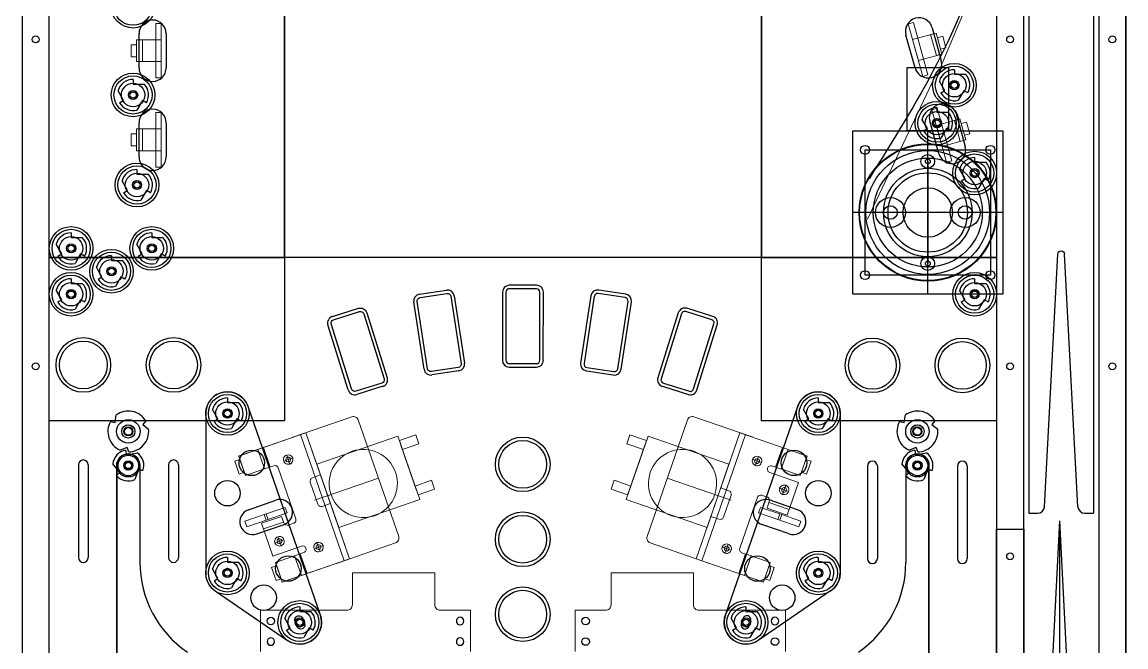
# Model space of a CAD drawing. Extents: x 0 to 20.2, y 0 to 42.
# Drawn here: x 0 to 20.25, y 9.85 to 21.32 of the extents above; entities that cross this region are included whole.
import ezdxf

# ---------------------------------------------------------------- set-up
doc = ezdxf.new("R2010")
doc.units = 0
doc.header["$LTSCALE"] = 5
doc.header["$MEASUREMENT"] = 0
for name, color, linetype in [('Z0_BOTCOMP', 4, 'Continuous'), ('Z0_CUT500', 4, 'Continuous'), ('Z0_LOWERTHIRD', 4, 'Continuous'), ('Z0_RUBBER', 4, 'Continuous'), ('Z0_TOPCOMP', 6, 'Continuous'), ('Z0_WOODOUTLINE', 5, 'Continuous'), ('Z_MODULAR', 5, 'Continuous')]:
    doc.layers.add(name, color=color, linetype=linetype)

msp = doc.modelspace()

# ---------------------------------------------------------------- linework, layer by layer
at = {"layer": 'Z0_BOTCOMP', "color": 4, "linetype": 'Continuous', "lineweight": 25}
for p, q in [((16.235, 19.323), (16.235, 20.483)), ((16.235, 20.483), (16.995, 20.483)), ((16.995, 20.483), (16.995, 19.323)), ((2.036, 20.265), (2.036, 20.18)), ((17.103, 20.444), (17.103, 20.359)), ((17.103, 20.359), (17.306, 20.359)), ((1.863, 19.88), (1.761, 20.056)), ((2.036, 20.18), (2.239, 20.18)), ((16.929, 20.059), (16.828, 20.235)), ((16.856, 20.017), (16.929, 20.059)), ((17.276, 20.059), (17.174, 19.883)), ((17.349, 20.017), (17.276, 20.059)), ((1.789, 19.838), (1.863, 19.88)), ((2.209, 19.88), (2.107, 19.704)), ((2.283, 19.838), (2.209, 19.88)), ((16.784, 19.748), (16.784, 19.663)), ((16.784, 19.663), (16.987, 19.663)), ((16.611, 19.363), (16.509, 19.539)), ((15.24, 19.323), (17.99, 19.323)), ((15.24, 16.323), (15.24, 19.323)), ((16.995, 19.323), (16.235, 19.323)), ((16.537, 19.321), (16.611, 19.363)), ((16.615, 16.323), (16.615, 19.323)), ((16.957, 19.363), (16.855, 19.188)), ((17.031, 19.321), (16.957, 19.363)), ((17.99, 19.323), (17.99, 16.323)), ((15.465, 18.973), (17.765, 18.973)), ((15.465, 16.673), (15.465, 18.973)), ((16.615, 16.673), (16.615, 18.973)), ((17.765, 18.973), (17.765, 16.673)), ((16.615, 18.761), (16.615, 16.886)), ((17.475, 18.832), (17.475, 18.747)), ((17.475, 18.747), (17.678, 18.747)), ((2.108, 18.613), (2.108, 18.528)), ((2.108, 18.528), (2.312, 18.528)), ((16.615, 17.095), (16.615, 18.551)), ((17.302, 18.447), (17.2, 18.623)), ((17.228, 18.405), (17.302, 18.447)), ((17.648, 18.447), (17.547, 18.272)), ((17.722, 18.405), (17.648, 18.447)), ((1.935, 18.228), (1.834, 18.403)), ((1.862, 18.185), (1.935, 18.228)), ((2.282, 18.228), (2.18, 18.052)), ((2.355, 18.185), (2.282, 18.228)), ((17.99, 17.823), (15.24, 17.823)), ((17.765, 17.823), (15.465, 17.823)), ((17.343, 17.823), (15.887, 17.823)), ((17.3, 17.823), (15.93, 17.823)), ((0.9, 17.45), (0.9, 17.365)), ((2.379, 17.45), (2.379, 17.365)), ((0.727, 17.065), (0.625, 17.241)), ((0.9, 17.365), (1.103, 17.365)), ((2.206, 17.065), (2.104, 17.241)), ((2.379, 17.365), (2.582, 17.365)), ((0.653, 17.023), (0.727, 17.065)), ((1.073, 17.065), (0.972, 16.889)), ((1.147, 17.023), (1.073, 17.065)), ((1.64, 17.029), (1.64, 16.944)), ((2.132, 17.023), (2.206, 17.065)), ((2.552, 17.065), (2.451, 16.889)), ((2.626, 17.023), (2.552, 17.065)), ((1.466, 16.644), (1.365, 16.82)), ((1.64, 16.944), (1.843, 16.944)), ((0.9, 16.608), (0.9, 16.523)), ((1.393, 16.602), (1.466, 16.644)), ((1.813, 16.644), (1.711, 16.468)), ((1.886, 16.602), (1.813, 16.644)), ((17.765, 16.673), (15.465, 16.673)), ((17.475, 16.608), (17.475, 16.523)), ((0.9, 16.523), (1.103, 16.523)), ((17.475, 16.523), (17.678, 16.523)), ((0.727, 16.223), (0.625, 16.399)), ((0.653, 16.181), (0.727, 16.223)), ((1.073, 16.223), (0.972, 16.047)), ((1.147, 16.181), (1.073, 16.223)), ((17.99, 16.323), (15.24, 16.323)), ((17.302, 16.223), (17.2, 16.399)), ((17.228, 16.181), (17.302, 16.223)), ((17.648, 16.223), (17.547, 16.047)), ((17.722, 16.181), (17.648, 16.223))]:
    msp.add_line(p, q, dxfattribs=at)
for centre, radius in [((2.036, 19.98), 0.085), ((17.103, 20.159), 0.085), ((17.103, 20.159), 0.059), ((2.036, 19.98), 0.059), ((16.784, 19.463), 0.085), ((16.784, 19.463), 0.059), ((16.615, 17.823), 1.25), ((15.465, 18.973), 0.0825), ((17.765, 18.973), 0.0825), ((16.615, 17.823), 1.135), ((16.615, 18.761), 0.125), ((16.615, 17.823), 1), ((16.615, 17.823), 0.812), ((16.615, 18.761), 0.0445), ((17.475, 18.547), 0.085), ((16.615, 17.823), 0.728), ((17.475, 18.547), 0.059), ((2.108, 18.328), 0.085), ((2.108, 18.328), 0.059), ((16.615, 17.823), 0.453), ((15.93, 17.823), 0.275), ((17.3, 17.823), 0.275), ((15.93, 17.823), 0.125), ((17.3, 17.823), 0.125), ((0.9, 17.165), 0.085), ((0.9, 17.165), 0.059), ((2.379, 17.165), 0.085), ((2.379, 17.165), 0.059), ((16.615, 16.886), 0.125), ((1.64, 16.744), 0.085), ((16.615, 16.886), 0.0445), ((1.64, 16.744), 0.059), ((15.465, 16.673), 0.0825), ((17.765, 16.673), 0.0825), ((0.9, 16.323), 0.085), ((17.475, 16.323), 0.085), ((0.9, 16.323), 0.059), ((17.475, 16.323), 0.059)]:
    msp.add_circle(centre, radius, dxfattribs=at)
for centre, start, end in [((2.036, 19.98), 90, 164.5679), ((17.103, 20.159), 90, 164.5679), ((17.103, 20.159), -30, 44.5679), ((2.036, 19.98), -30, 44.5679), ((17.103, 20.159), -150, -75.4321), ((2.036, 19.98), -150, -75.4321), ((16.784, 19.463), 90, 164.5679), ((16.784, 19.463), -30, 44.5679), ((16.784, 19.463), -150, -75.4321), ((17.475, 18.547), 90, 164.5679), ((17.475, 18.547), -30, 44.5679), ((2.108, 18.328), 90, 164.5679), ((2.108, 18.328), -30, 44.5679), ((17.475, 18.547), -150, -75.4321), ((2.108, 18.328), -150, -75.4321), ((0.9, 17.165), 90, 164.5679), ((2.379, 17.165), 90, 164.5679), ((0.9, 17.165), -30, 44.5679), ((2.379, 17.165), -30, 44.5679), ((0.9, 17.165), -150, -75.4321), ((1.64, 16.744), 90, 164.5679), ((2.379, 17.165), -150, -75.4321), ((1.64, 16.744), -30, 44.5679), ((0.9, 16.323), 90, 164.5679), ((17.475, 16.323), 90, 164.5679), ((0.9, 16.323), -30, 44.5679), ((1.64, 16.744), -150, -75.4321), ((17.475, 16.323), -30, 44.5679), ((0.9, 16.323), -150, -75.4321), ((17.475, 16.323), -150, -75.4321)]:
    msp.add_arc(centre, 0.285, start, end, dxfattribs=at)
at = {"layer": 'Z0_CUT500', "color": 5, "linetype": 'Continuous', "lineweight": 25}
for p, q in [((2.145, 20.48), (2.145, 21.105)), ((2.645, 21.105), (2.645, 20.48)), ((16.382, 20.477), (16.214, 21.08)), ((16.696, 21.213), (16.863, 20.611)), ((2.145, 18.844), (2.145, 19.469)), ((2.645, 19.469), (2.645, 18.844)), ((16.82, 18.901), (16.652, 19.503)), ((17.134, 19.637), (17.301, 19.035))]:
    msp.add_line(p, q, dxfattribs=at)
for centre, radius in [((2.036, 19.98), 0.0825), ((17.103, 20.159), 0.0825), ((16.784, 19.463), 0.0825), ((16.615, 17.823), 1.26), ((17.475, 18.547), 0.0825), ((2.108, 18.328), 0.0825), ((0.9, 17.165), 0.0825), ((2.379, 17.165), 0.0825), ((1.64, 16.744), 0.0825), ((0.9, 16.323), 0.0825), ((17.475, 16.323), 0.0825)]:
    msp.add_circle(centre, radius, dxfattribs=at)
for centre, start, end in [((2.395, 21.105), 0, 180), ((16.455, 21.147), 15.5294, -164.4706), ((2.395, 20.48), 180, 0), ((16.622, 20.544), -164.4706, 15.5294), ((2.395, 19.469), 0, 180), ((16.893, 19.57), 15.5294, -164.4706), ((2.395, 18.844), 180, 0), ((17.061, 18.968), -164.4706, 15.5294)]:
    msp.add_arc(centre, 0.25, start, end, dxfattribs=at)
at = {"layer": 'Z0_LOWERTHIRD', "color": 5, "linetype": 'Continuous', "lineweight": 25}
for p, q in [((0, 42), (0, 3.602)), ((20.25, 42), (20.25, 4.165)), ((9.437, 16.424), (8.937, 16.424)), ((7.3, 16.262), (7.795, 16.338)), ((7.866, 16.285), (8.054, 15.05)), ((8.875, 16.362), (8.874, 15.112)), ((9.499, 15.111), (9.5, 16.361)), ((10.498, 16.285), (10.309, 15.05)), ((11.063, 16.262), (10.569, 16.338)), ((5.712, 15.856), (6.189, 16.005)), ((7.437, 14.955), (7.248, 16.191)), ((10.927, 14.955), (11.116, 16.191)), ((12.652, 15.856), (12.175, 16.005)), ((6.267, 15.964), (6.64, 14.771)), ((12.096, 15.964), (11.724, 14.771)), ((6.044, 14.585), (5.671, 15.778)), ((12.32, 14.585), (12.693, 15.778)), ((8.937, 15.049), (9.437, 15.049)), ((8.002, 14.978), (7.508, 14.903)), ((10.362, 14.978), (10.856, 14.903)), ((6.599, 14.693), (6.122, 14.544)), ((11.765, 14.693), (12.242, 14.544)), ((1.034, 13.191), (1.034, 11.491)), ((1.214, 13.191), (1.214, 11.491)), ((2.688, 13.191), (2.688, 11.491)), ((2.868, 13.191), (2.868, 11.491)), ((15.51, 13.171), (15.51, 11.471)), ((15.69, 13.171), (15.69, 11.471)), ((17.16, 13.171), (17.16, 11.471)), ((17.34, 13.171), (17.34, 11.471)), ((4.151, 12.368), (4.653, 12.542)), ((14.224, 12.368), (13.722, 12.542)), ((4.304, 11.925), (4.806, 12.099)), ((14.071, 11.925), (13.569, 12.099))]:
    msp.add_line(p, q, dxfattribs=at)
at = {"layer": 'Z0_LOWERTHIRD', "color": 6, "linetype": 'Continuous', "lineweight": 25}
for p, q in [((19.658, 26.242), (19.658, 12.305)), ((18.468, 23.242), (18.468, 12.305)), ((18.757, 12.423), (19.001, 17.058)), ((19.369, 12.423), (19.126, 17.058)), ((1.737, 13.181), (1.737, 9.404)), ((2.161, 13.181), (2.161, 11.405)), ((16.213, 13.181), (16.213, 11.405)), ((16.637, 13.181), (16.637, 9.404)), ((18.468, 12.305), (18.632, 12.305)), ((18.629, 4.165), (19.035, 12.165)), ((19.035, 4.165), (19.035, 12.165)), ((19.441, 4.165), (19.035, 12.165)), ((19.494, 12.305), (19.658, 12.305))]:
    msp.add_line(p, q, dxfattribs=at)
at = {"layer": 'Z0_LOWERTHIRD', "color": 3, "linetype": 'Continuous', "lineweight": 25}
for p, q in [((9.437, 16.487), (8.937, 16.487)), ((7.291, 16.325), (7.785, 16.4)), ((7.928, 16.295), (8.117, 15.059)), ((8.812, 16.362), (8.811, 15.112)), ((9.562, 15.111), (9.563, 16.361)), ((10.436, 16.295), (10.247, 15.059)), ((11.073, 16.325), (10.579, 16.4)), ((5.693, 15.916), (6.17, 16.065)), ((7.374, 14.946), (7.186, 16.182)), ((10.989, 14.946), (11.178, 16.182)), ((12.671, 15.916), (12.194, 16.065)), ((6.327, 15.983), (6.7, 14.79)), ((12.036, 15.983), (11.663, 14.79)), ((5.984, 14.566), (5.611, 15.759)), ((12.38, 14.566), (12.753, 15.759)), ((8.937, 14.986), (9.437, 14.986)), ((8.012, 14.916), (7.517, 14.841)), ((10.352, 14.916), (10.846, 14.841)), ((6.618, 14.633), (6.141, 14.484)), ((11.746, 14.633), (12.223, 14.484))]:
    msp.add_line(p, q, dxfattribs=at)
at = {"layer": 'Z0_LOWERTHIRD', "color": 4, "linetype": 'Continuous', "lineweight": 25}
for p, q in [((3.768, 14.419), (3.768, 14.334)), ((14.607, 14.419), (14.607, 14.334)), ((3.594, 14.034), (3.493, 14.21)), ((3.768, 14.334), (3.971, 14.334)), ((14.434, 14.034), (14.333, 14.21)), ((14.607, 14.334), (14.81, 14.334)), ((1.621, 13.986), (1.705, 13.971)), ((1.705, 13.971), (1.729, 14.108)), ((2.27, 13.999), (2.216, 13.934)), ((3.521, 13.991), (3.594, 14.034)), ((3.941, 14.034), (3.839, 13.858)), ((4.014, 13.991), (3.941, 14.034)), ((14.36, 13.991), (14.434, 14.034)), ((14.781, 14.034), (14.679, 13.858)), ((14.854, 13.991), (14.781, 14.034)), ((16.097, 13.986), (16.181, 13.971)), ((16.181, 13.971), (16.205, 14.108)), ((16.746, 13.999), (16.692, 13.934)), ((2.216, 13.934), (2.322, 13.844)), ((16.692, 13.934), (16.798, 13.844)), ((1.928, 13.51), (1.797, 13.462)), ((1.9, 13.462), (1.915, 13.378)), ((1.915, 13.378), (2.115, 13.413)), ((1.957, 13.43), (1.928, 13.51)), ((16.404, 13.51), (16.273, 13.462)), ((16.376, 13.462), (16.391, 13.378)), ((16.391, 13.378), (16.591, 13.413)), ((16.433, 13.43), (16.404, 13.51)), ((1.796, 13.052), (1.666, 13.208)), ((16.272, 13.052), (16.142, 13.208)), ((1.731, 12.998), (1.796, 13.052)), ((2.137, 13.112), (2.068, 12.922)), ((2.217, 13.083), (2.137, 13.112)), ((16.207, 12.998), (16.272, 13.052)), ((16.613, 13.112), (16.544, 12.922)), ((16.693, 13.083), (16.613, 13.112)), ((17.875, 6.602), (17.875, 12.013)), ((17.875, 12.013), (18.375, 12.013)), ((18.375, 12.013), (18.375, 6.602)), ((3.768, 11.493), (3.768, 11.408)), ((3.768, 11.408), (3.971, 11.408)), ((14.607, 11.493), (14.607, 11.408)), ((14.607, 11.408), (14.81, 11.408)), ((3.594, 11.108), (3.493, 11.283)), ((14.434, 11.108), (14.333, 11.283)), ((3.521, 11.065), (3.594, 11.108)), ((3.941, 11.108), (3.839, 10.932)), ((4.014, 11.065), (3.941, 11.108)), ((14.36, 11.065), (14.434, 11.108)), ((14.781, 11.108), (14.679, 10.932)), ((14.854, 11.065), (14.781, 11.108)), ((5.094, 10.586), (5.094, 10.501)), ((13.28, 10.586), (13.28, 10.501)), ((4.921, 10.201), (4.82, 10.377)), ((5.094, 10.501), (5.298, 10.501)), ((13.107, 10.201), (13.006, 10.377)), ((13.28, 10.501), (13.484, 10.501)), ((4.848, 10.158), (4.921, 10.201)), ((5.268, 10.201), (5.166, 10.025)), ((5.341, 10.158), (5.268, 10.201)), ((13.034, 10.158), (13.107, 10.201)), ((13.454, 10.201), (13.352, 10.025)), ((13.527, 10.158), (13.454, 10.201))]:
    msp.add_line(p, q, dxfattribs=at)
at = {"layer": 'Z0_LOWERTHIRD', "color": 37, "linetype": 'Continuous', "lineweight": 25}
for p, q in [((5.472, 10.432), (4.146, 14.265)), ((12.902, 10.432), (14.229, 14.265)), ((3.368, 14.134), (3.368, 11.208)), ((15.007, 14.134), (15.007, 11.208)), ((1.737, 9.668), (1.737, 13.181)), ((2.161, 13.181), (2.161, 11.405)), ((16.213, 13.181), (16.213, 11.405)), ((16.637, 9.668), (16.637, 13.181)), ((3.542, 10.877), (4.869, 9.97)), ((14.833, 10.877), (13.506, 9.97))]:
    msp.add_line(p, q, dxfattribs=at)
at = {"layer": 'Z0_LOWERTHIRD', "color": 4, "linetype": 'Continuous', "lineweight": 5}
for p, q in [((4.965, 13.697), (6.051, 14.073)), ((6.909, 11.877), (6.168, 14.016)), ((12.207, 14.016), (11.466, 11.877)), ((13.41, 13.697), (12.324, 14.073)), ((3.967, 13.351), (5.208, 13.781)), ((4.324, 13.475), (5.208, 13.781)), ((5.208, 13.781), (5.477, 13.006)), ((5.208, 13.781), (6.009, 11.469)), ((12.366, 11.469), (13.167, 13.781)), ((12.816, 12.769), (13.167, 13.781)), ((13.167, 13.781), (14.408, 13.351)), ((14.051, 13.475), (13.167, 13.781)), ((5.105, 13.746), (5.906, 11.433)), ((6.892, 13.721), (5.407, 13.207)), ((7.295, 12.557), (6.892, 13.721)), ((7.224, 13.74), (6.922, 13.636)), ((6.922, 13.636), (6.977, 13.475)), ((6.977, 13.475), (7.28, 13.579)), ((7.28, 13.579), (7.224, 13.74)), ((11.483, 13.721), (11.08, 12.557)), ((11.151, 13.74), (11.095, 13.579)), ((11.095, 13.579), (11.398, 13.475)), ((11.453, 13.636), (11.151, 13.74)), ((11.398, 13.475), (11.453, 13.636)), ((12.968, 13.207), (11.483, 13.721)), ((12.469, 11.433), (13.27, 13.746)), ((3.974, 13.354), (4.324, 13.475)), ((4.324, 13.475), (4.448, 13.116)), ((4.324, 13.475), (4.448, 13.116)), ((4.427, 13.511), (4.551, 13.151)), ((4.854, 13.372), (4.911, 13.207)), ((6.95, 13.555), (7.238, 12.723)), ((11.137, 12.723), (11.425, 13.555)), ((12.321, 13.441), (12.321, 13.441)), ((12.321, 13.441), (12.321, 13.441)), ((13.948, 13.511), (13.823, 13.15)), ((13.926, 13.115), (14.051, 13.475)), ((13.927, 13.116), (14.051, 13.475)), ((14.051, 13.475), (14.401, 13.354)), ((14.243, 13.464), (14.243, 13.464)), ((14.243, 13.464), (14.243, 13.464)), ((3.901, 13.26), (3.995, 13.292)), ((3.982, 13.023), (3.901, 13.26)), ((4.098, 12.994), (3.974, 13.354)), ((3.995, 13.292), (4.077, 13.056)), ((4.448, 13.116), (4.617, 13.174)), ((4.799, 13.261), (4.965, 13.318)), ((4.897, 13.248), (4.897, 13.248)), ((4.897, 13.248), (4.897, 13.248)), ((4.911, 13.207), (4.911, 13.207)), ((4.911, 13.207), (4.911, 13.207)), ((5.407, 13.207), (5.81, 12.043)), ((12.565, 12.043), (12.968, 13.207)), ((13.566, 13.233), (13.4, 13.29)), ((13.454, 13.179), (13.512, 13.344)), ((13.497, 13.303), (13.497, 13.303)), ((13.497, 13.303), (13.497, 13.303)), ((13.512, 13.344), (13.512, 13.344)), ((13.512, 13.344), (13.512, 13.344)), ((13.757, 13.173), (13.926, 13.115)), ((14.401, 13.354), (14.277, 12.994)), ((14.298, 13.056), (14.38, 13.292)), ((14.38, 13.292), (14.474, 13.26)), ((14.474, 13.26), (14.392, 13.023)), ((4.077, 13.056), (3.982, 13.023)), ((4.448, 13.116), (4.098, 12.994)), ((4.698, 13.135), (5.022, 12.2)), ((5.477, 13.006), (5.326, 12.953)), ((13.677, 13.134), (13.677, 13.134)), ((13.716, 13.053), (14.242, 12.871)), ((14.277, 12.994), (13.927, 13.116)), ((14.392, 13.023), (14.298, 13.056)), ((5.287, 12.873), (5.427, 12.468)), ((5.365, 12.541), (6.538, 12.947)), ((7.513, 12.908), (7.21, 12.803)), ((7.21, 12.803), (7.266, 12.642)), ((7.568, 12.747), (7.513, 12.908)), ((10.862, 12.908), (10.807, 12.747)), ((11.165, 12.803), (10.862, 12.908)), ((11.109, 12.642), (11.165, 12.803)), ((13.009, 12.541), (11.837, 12.947)), ((12.967, 12.717), (12.816, 12.769)), ((14.063, 12.704), (13.897, 12.761)), ((13.951, 12.65), (14.009, 12.816)), ((13.995, 12.775), (13.995, 12.775)), ((13.995, 12.775), (13.995, 12.775)), ((14.009, 12.816), (14.009, 12.816)), ((14.009, 12.816), (14.009, 12.816)), ((14.034, 12.271), (14.242, 12.871)), ((5.609, 12.625), (5.668, 12.645)), ((5.81, 12.043), (7.295, 12.557)), ((7.266, 12.642), (7.568, 12.747)), ((10.807, 12.747), (11.109, 12.642)), ((11.08, 12.557), (12.565, 12.043)), ((12.766, 12.625), (12.707, 12.645)), ((12.866, 12.231), (13.006, 12.636)), ((13.167, 11.661), (13.49, 12.596)), ((13.571, 12.635), (13.669, 12.601)), ((5.508, 12.428), (5.659, 12.481)), ((5.659, 12.481), (6.009, 11.469)), ((13.708, 12.52), (13.666, 12.399)), ((13.666, 12.399), (14.034, 12.271)), ((14.07, 12.374), (13.701, 12.502)), ((4.762, 12.247), (4.393, 12.119)), ((4.804, 12.125), (4.762, 12.247)), ((6.464, 12.259), (6.464, 12.259)), ((6.464, 12.259), (6.464, 12.259)), ((12.366, 11.469), (12.635, 12.244)), ((12.635, 12.244), (12.785, 12.192)), ((4.393, 12.119), (4.601, 11.519)), ((4.429, 12.016), (4.798, 12.143)), ((4.982, 12.119), (4.885, 12.086)), ((4.639, 11.761), (4.804, 11.818)), ((4.693, 11.873), (4.75, 11.707)), ((4.736, 11.748), (4.736, 11.748)), ((4.736, 11.748), (4.736, 11.748)), ((5.41, 11.764), (5.467, 11.599)), ((5.766, 11.384), (6.852, 11.76)), ((12.609, 11.384), (11.523, 11.76)), ((5.127, 11.701), (4.601, 11.519)), ((4.75, 11.707), (4.75, 11.707)), ((4.75, 11.707), (4.75, 11.707)), ((5.169, 11.581), (5, 11.523)), ((5.228, 11.198), (5.103, 11.558)), ((5.208, 11.662), (5.208, 11.662)), ((5.356, 11.653), (5.522, 11.71)), ((5.453, 11.64), (5.453, 11.64)), ((5.453, 11.64), (5.453, 11.64)), ((5.467, 11.599), (5.467, 11.599)), ((5.467, 11.599), (5.467, 11.599)), ((13.009, 11.625), (12.844, 11.682)), ((12.898, 11.571), (12.955, 11.736)), ((12.941, 11.695), (12.941, 11.695)), ((12.941, 11.695), (12.941, 11.695)), ((12.955, 11.736), (12.955, 11.736)), ((12.955, 11.736), (12.955, 11.736)), ((13.147, 11.198), (13.272, 11.558)), ((13.375, 11.522), (13.206, 11.58)), ((4.65, 11.401), (5, 11.522)), ((4.774, 11.041), (4.65, 11.401)), ((6.009, 11.469), (4.767, 11.039)), ((5, 11.523), (5.124, 11.162)), ((5, 11.522), (5.124, 11.162)), ((5.124, 11.162), (6.009, 11.469)), ((13.608, 11.039), (12.366, 11.469)), ((13.25, 11.162), (12.366, 11.469)), ((13.25, 11.162), (13.375, 11.522)), ((13.25, 11.162), (13.375, 11.522)), ((13.375, 11.522), (13.725, 11.401)), ((13.725, 11.401), (13.6, 11.041)), ((4.577, 11.306), (4.671, 11.339)), ((4.659, 11.07), (4.577, 11.306)), ((4.671, 11.339), (4.753, 11.103)), ((5.124, 11.162), (4.774, 11.041)), ((6.06, 11.213), (6.06, 10.622)), ((7.571, 11.213), (6.06, 11.213)), ((7.571, 10.622), (7.571, 11.213)), ((10.804, 11.213), (12.315, 11.213)), ((10.804, 10.622), (10.804, 11.213)), ((12.315, 11.213), (12.315, 10.622)), ((13.6, 11.041), (13.25, 11.162)), ((13.622, 11.103), (13.704, 11.339)), ((13.704, 11.339), (13.798, 11.306)), ((13.798, 11.306), (13.716, 11.07)), ((4.753, 11.103), (4.659, 11.07)), ((4.967, 11.052), (4.967, 11.052)), ((4.967, 11.052), (4.967, 11.052)), ((13.716, 11.07), (13.622, 11.103)), ((4.373, 10.522), (5.959, 10.522)), ((4.373, 10.522), (4.373, 9.767)), ((7.671, 10.522), (8.227, 10.522)), ((8.227, 9.767), (8.227, 10.522)), ((10.148, 9.767), (10.148, 10.522)), ((10.704, 10.522), (10.148, 10.522)), ((14.002, 10.522), (12.416, 10.522)), ((14.002, 10.522), (14.002, 9.767))]:
    msp.add_line(p, q, dxfattribs=at)
at = {"layer": 'Z0_LOWERTHIRD', "color": 6, "linetype": 'Continuous', "lineweight": 5}
for p, q in [((4.827, 12.412), (4.44, 12.278)), ((4.863, 12.309), (4.827, 12.412)), ((13.548, 12.412), (13.512, 12.309)), ((13.935, 12.278), (13.548, 12.412)), ((4.476, 12.291), (4.089, 12.157)), ((4.089, 12.157), (4.125, 12.054)), ((4.125, 12.054), (4.512, 12.187)), ((4.44, 12.278), (4.476, 12.175)), ((4.476, 12.175), (4.863, 12.309)), ((4.512, 12.187), (4.476, 12.291)), ((13.512, 12.309), (13.899, 12.175)), ((13.899, 12.291), (13.863, 12.187)), ((13.863, 12.187), (14.25, 12.054)), ((14.286, 12.157), (13.899, 12.291)), ((13.899, 12.175), (13.935, 12.278)), ((14.25, 12.054), (14.286, 12.157))]:
    msp.add_line(p, q, dxfattribs=at)
at = {"layer": 'Z0_LOWERTHIRD', "color": 34, "linetype": 'Continuous', "lineweight": 25}
for p, q in [((5.149, 10.373), (5.182, 10.278)), ((13.226, 10.373), (13.193, 10.278)), ((5.007, 10.323), (5.04, 10.229)), ((13.368, 10.323), (13.335, 10.229))]:
    msp.add_line(p, q, dxfattribs=at)
at = {"layer": 'Z0_LOWERTHIRD', "color": 5, "linetype": 'Continuous', "lineweight": 25}
for centre, radius in [((0.25, 21), 0.0625), ((18.125, 21), 0.0625), ((20, 21), 0.0625), ((1.124, 15.025), 0.438), ((2.778, 15.025), 0.438), ((15.6, 15.018), 0.438), ((17.25, 15.017), 0.438), ((0.25, 15), 0.0625), ((18.125, 15), 0.0625), ((20, 15), 0.0625), ((3.768, 14.134), 0.0825), ((14.607, 14.134), 0.0825), ((1.949, 13.805), 0.122), ((16.425, 13.805), 0.122), ((9.184, 13.201), 0.438), ((4.214, 13.228), 0.234), ((14.161, 13.228), 0.234), ((1.949, 13.181), 0.0825), ((16.425, 13.181), 0.0825), ((3.768, 12.671), 0.234), ((14.607, 12.671), 0.234), ((9.184, 11.826), 0.438), ((18.125, 11.513), 0.0625), ((4.885, 11.289), 0.234), ((13.49, 11.289), 0.234), ((3.768, 11.208), 0.0825), ((14.607, 11.208), 0.0825), ((4.431, 10.754), 0.234), ((13.944, 10.754), 0.234), ((9.184, 10.451), 0.438), ((5.094, 10.301), 0.0825), ((13.28, 10.301), 0.0825)]:
    msp.add_circle(centre, radius, dxfattribs=at)
at = {"layer": 'Z0_LOWERTHIRD', "color": 3, "linetype": 'Continuous', "lineweight": 25}
for centre in [(1.124, 15.025), (2.778, 15.025), (15.6, 15.018), (17.25, 15.017), (9.184, 13.201), (9.184, 11.826), (9.184, 10.451)]:
    msp.add_circle(centre, 0.501, dxfattribs=at)
at = {"layer": 'Z0_LOWERTHIRD', "color": 2, "linetype": 'Continuous', "lineweight": 25}
for centre, radius in [((3.768, 14.134), 0.4), ((14.607, 14.134), 0.4), ((3.768, 14.134), 0.215), ((14.607, 14.134), 0.215), ((1.949, 13.805), 0.215), ((16.425, 13.805), 0.215), ((1.949, 13.805), 0.07), ((16.425, 13.805), 0.07), ((3.768, 11.208), 0.4), ((14.607, 11.208), 0.4), ((3.768, 11.208), 0.215), ((14.607, 11.208), 0.215), ((5.094, 10.301), 0.4), ((13.28, 10.301), 0.4), ((5.094, 10.301), 0.215), ((13.28, 10.301), 0.215)]:
    msp.add_circle(centre, radius, dxfattribs=at)
at = {"layer": 'Z0_LOWERTHIRD', "color": 6, "linetype": 'Continuous', "lineweight": 25}
for centre, radius in [((3.768, 14.134), 0.35), ((14.607, 14.134), 0.35), ((1.949, 13.181), 0.212), ((1.949, 13.181), 0.188), ((16.425, 13.181), 0.212), ((16.425, 13.181), 0.188), ((3.768, 11.208), 0.35), ((14.607, 11.208), 0.35), ((5.094, 10.301), 0.35), ((13.28, 10.301), 0.35)]:
    msp.add_circle(centre, radius, dxfattribs=at)
at = {"layer": 'Z0_LOWERTHIRD', "color": 4, "linetype": 'Continuous', "lineweight": 25}
for centre, radius in [((3.768, 14.134), 0.085), ((3.768, 14.134), 0.059), ((14.607, 14.134), 0.085), ((14.607, 14.134), 0.059), ((1.949, 13.805), 0.121), ((1.949, 13.805), 0.0835), ((16.425, 13.805), 0.121), ((16.425, 13.805), 0.0835), ((1.949, 13.181), 0.085), ((1.949, 13.181), 0.059), ((16.425, 13.181), 0.085), ((16.425, 13.181), 0.059), ((3.768, 11.208), 0.085), ((3.768, 11.208), 0.059), ((14.607, 11.208), 0.085), ((14.607, 11.208), 0.059), ((5.094, 10.301), 0.085), ((5.094, 10.301), 0.059), ((13.28, 10.301), 0.085), ((13.28, 10.301), 0.059)]:
    msp.add_circle(centre, radius, dxfattribs=at)
at = {"layer": 'Z0_LOWERTHIRD', "color": 37, "linetype": 'Continuous', "lineweight": 25}
for centre in [(3.768, 14.134), (14.607, 14.134), (1.949, 13.181), (16.425, 13.181)]:
    msp.add_circle(centre, 0.075, dxfattribs=at)
at = {"layer": 'Z0_LOWERTHIRD', "color": 3, "linetype": 'Continuous', "lineweight": 25}
for centre, start, end in [((9.437, 16.361), -0.0295, 89.9705), ((7.31, 16.2), 98.6784, -171.3216), ((7.804, 16.276), 8.6784, 98.6784), ((10.56, 16.276), 81.3216, 171.3216), ((11.054, 16.2), -8.6784, 81.3216), ((5.73, 15.796), 107.3568, -162.6432), ((12.633, 15.796), -17.3568, 72.6432), ((7.993, 15.04), -81.3216, 8.6784), ((8.937, 15.112), 179.9705, -90.0295), ((9.437, 15.111), -90.0295, -0.0295), ((10.371, 15.04), 171.3216, -98.6784), ((6.581, 14.753), -72.6432, 17.3568), ((7.498, 14.965), -171.3216, -81.3216), ((10.865, 14.965), -98.6784, -8.6784), ((11.783, 14.753), 162.6432, -107.3568), ((6.103, 14.603), -162.6432, -72.6432), ((12.26, 14.603), -107.3568, -17.3568)]:
    msp.add_arc(centre, 0.126, start, end, dxfattribs=at)
at = {"layer": 'Z0_LOWERTHIRD', "color": 37, "linetype": 'Continuous', "lineweight": 25}
for centre, radius, start, end in [((3.768, 14.134), 0.4, 19.0935, 180), ((14.607, 14.134), 0.4, 0, 160.9065), ((1.949, 13.181), 0.212, 0, 180), ((16.425, 13.181), 0.212, 0, 180), ((4.161, 11.405), 2, 180, -124.3531), ((14.213, 11.405), 2, -55.6469, 0), ((3.768, 11.208), 0.4, 180, -124.3531), ((14.607, 11.208), 0.4, -55.6469, 0), ((5.094, 10.301), 0.4, -124.3531, 19.0935), ((13.28, 10.301), 0.4, 160.9065, -55.6469)]:
    msp.add_arc(centre, radius, start, end, dxfattribs=at)
at = {"layer": 'Z0_LOWERTHIRD', "color": 4, "linetype": 'Continuous', "lineweight": 25}
for centre, radius, start, end in [((3.768, 14.134), 0.285, 90, 164.5679), ((14.607, 14.134), 0.285, 90, 164.5679), ((1.949, 13.805), 0.375, 31.1354, 126.023), ((3.768, 14.134), 0.285, -30, 44.5679), ((14.607, 14.134), 0.285, -30, 44.5679), ((16.425, 13.805), 0.375, 31.1354, 126.023), ((1.949, 13.805), 0.375, 151.1354, -113.977), ((3.768, 14.134), 0.285, -150, -75.4321), ((14.607, 14.134), 0.285, -150, -75.4321), ((16.425, 13.805), 0.375, 151.1354, -113.977), ((1.949, 13.805), 0.375, -88.8646, 6.023), ((16.425, 13.805), 0.375, -88.8646, 6.023), ((1.949, 13.181), 0.285, 100, 174.5679), ((1.949, 13.181), 0.285, -20, 54.5679), ((16.425, 13.181), 0.285, 100, 174.5679), ((16.425, 13.181), 0.285, -20, 54.5679), ((1.949, 13.181), 0.285, -140, -65.4321), ((16.425, 13.181), 0.285, -140, -65.4321), ((3.768, 11.208), 0.285, 90, 164.5679), ((3.768, 11.208), 0.285, -30, 44.5679), ((14.607, 11.208), 0.285, 90, 164.5679), ((14.607, 11.208), 0.285, -30, 44.5679), ((3.768, 11.208), 0.285, -150, -75.4321), ((14.607, 11.208), 0.285, -150, -75.4321), ((5.094, 10.301), 0.285, 90, 164.5679), ((13.28, 10.301), 0.285, 90, 164.5679), ((5.094, 10.301), 0.285, -30, 44.5679), ((13.28, 10.301), 0.285, -30, 44.5679), ((5.094, 10.301), 0.285, -150, -75.4321), ((13.28, 10.301), 0.285, -150, -75.4321)]:
    msp.add_arc(centre, radius, start, end, dxfattribs=at)
at = {"layer": 'Z0_LOWERTHIRD', "color": 5, "linetype": 'Continuous', "lineweight": 25}
for centre, radius, start, end in [((1.124, 13.191), 0.09, 0, 180), ((2.778, 13.191), 0.09, 0, 180), ((15.6, 13.171), 0.09, 0, 180), ((17.25, 13.171), 0.09, 0, 180), ((4.228, 12.147), 0.234, 109.0935, -70.9065), ((4.73, 12.321), 0.234, -70.9065, 109.0935), ((13.645, 12.321), 0.234, 70.9065, -109.0935), ((14.147, 12.147), 0.234, -109.0935, 70.9065), ((1.124, 11.491), 0.09, 180, 0), ((2.778, 11.491), 0.09, 180, 0), ((15.6, 11.471), 0.09, 180, 0), ((17.25, 11.471), 0.09, 180, 0)]:
    msp.add_arc(centre, radius, start, end, dxfattribs=at)
at = {"layer": 'Z0_LOWERTHIRD', "color": 6, "linetype": 'Continuous', "lineweight": 25}
for centre, radius, start, end in [((18.632, 12.43), 0.125, -90, -3.0117), ((19.494, 12.43), 0.125, -176.9883, -90), ((4.161, 11.405), 2, 180, -124.3531), ((14.213, 11.405), 2, -55.6469, 0)]:
    msp.add_arc(centre, radius, start, end, dxfattribs=at)
at = {"layer": 'Z0_LOWERTHIRD', "color": 6, "linetype": 'Continuous', "lineweight": 25, "extrusion": (0, 0, -1)}
msp.add_ellipse((19.063, 17.055), major_axis=(-0.0624, 0.0033), ratio=1, start_param=0, end_param=3.036463, dxfattribs=at)
at = {"layer": 'Z0_LOWERTHIRD', "color": 5, "linetype": 'Continuous', "lineweight": 25}
for centre, major_axis, start_param, end_param in [((8.937, 16.362), (0, 0.0625), 0, 1.570796), ((9.437, 16.361), (0.0625, 0), 0, 1.570796), ((10.56, 16.276), (0.0094, 0.0618), 0, 1.570796), ((11.054, 16.2), (0.0618, -0.0094), 0, 1.570796), ((12.156, 15.946), (0.0186, 0.0597), 0, 1.570796), ((12.633, 15.796), (0.0597, -0.0186), 0, 1.570796), ((8.937, 15.112), (-0.0625, 0), 0, 1.570796), ((9.437, 15.111), (0.0625, 0), 4.712389, 6.283185), ((10.371, 15.04), (-0.0618, 0.0094), 0, 1.570796), ((10.865, 14.965), (0.0618, -0.0094), 4.712389, 6.283185), ((11.783, 14.753), (-0.0597, 0.0186), 0, 1.570796), ((12.26, 14.603), (0.0597, -0.0186), 4.712389, 6.283185)]:
    msp.add_ellipse(centre, major_axis=major_axis, ratio=1, start_param=start_param, end_param=end_param, dxfattribs=at)
at = {"layer": 'Z0_LOWERTHIRD', "color": 5, "linetype": 'Continuous', "lineweight": 25, "extrusion": (0, 0, -1)}
for centre, major_axis, start_param, end_param in [((7.31, 16.2), (-0.0618, -0.0094), 0, 1.570796), ((7.804, 16.276), (-0.0094, 0.0618), 0, 1.570796), ((6.208, 15.946), (-0.0186, 0.0597), 0, 1.570796), ((5.73, 15.796), (-0.0597, -0.0186), 0, 1.570796), ((7.993, 15.04), (0.0618, 0.0094), 0, 1.570796), ((7.498, 14.965), (-0.0618, -0.0094), 4.712389, 6.283185), ((6.103, 14.603), (-0.0597, -0.0186), 4.712389, 6.283185), ((6.581, 14.753), (0.0597, 0.0186), 0, 1.570796)]:
    msp.add_ellipse(centre, major_axis=major_axis, ratio=1, start_param=start_param, end_param=end_param, dxfattribs=at)
at = {"layer": 'Z0_LOWERTHIRD', "color": 4, "linetype": 'Continuous', "lineweight": 25, "extrusion": (0, 0, -1)}
msp.add_ellipse((4.563, 10.325), major_axis=(0.069, 0), ratio=1, start_param=4.712389, end_param=10.995574, dxfattribs=at)
at = {"layer": 'Z0_LOWERTHIRD', "color": 34, "linetype": 'Continuous', "lineweight": 25, "extrusion": (0, 0, -1)}
for centre, major_axis, start_param, end_param in [((5.078, 10.348), (-0.0245, 0.0709), 4.712389, 7.853982), ((5.111, 10.253), (0.0709, 0.0245), 0, 3.141593)]:
    msp.add_ellipse(centre, major_axis=major_axis, ratio=1, start_param=start_param, end_param=end_param, dxfattribs=at)
at = {"layer": 'Z0_LOWERTHIRD', "color": 4, "linetype": 'Continuous', "lineweight": 25, "extrusion": (0, 0, -1)}
for centre in [(8.036, 10.325), (4.563, 9.949), (8.036, 9.949)]:
    msp.add_ellipse(centre, major_axis=(0, 0.069), ratio=1, dxfattribs=at)
at = {"layer": 'Z0_LOWERTHIRD', "color": 4, "linetype": 'Continuous', "lineweight": 25}
for centre in [(10.338, 10.325), (10.338, 9.949), (13.812, 9.949)]:
    msp.add_ellipse(centre, major_axis=(0, 0.069), ratio=1, dxfattribs=at)
at = {"layer": 'Z0_LOWERTHIRD', "color": 34, "linetype": 'Continuous', "lineweight": 25}
for centre, major_axis in [((13.297, 10.348), (0.0245, 0.0709)), ((13.264, 10.253), (-0.0245, -0.0709))]:
    msp.add_ellipse(centre, major_axis=major_axis, ratio=1, start_param=4.712389, end_param=7.853982, dxfattribs=at)
at = {"layer": 'Z0_LOWERTHIRD', "color": 4, "linetype": 'Continuous', "lineweight": 25}
msp.add_ellipse((13.812, 10.325), major_axis=(-0.069, 0), ratio=1, start_param=4.712389, end_param=10.995574, dxfattribs=at)
at = {"layer": 'Z0_LOWERTHIRD', "color": 3, "linetype": 'Continuous', "lineweight": 25}
for points in [[(8.937, 16.487), (8.849, 16.45), (8.812, 16.362)], [(6.17, 16.065), (6.266, 16.057), (6.327, 15.983)], [(12.194, 16.065), (12.098, 16.057), (12.036, 15.983)]]:
    msp.add_spline(points, degree=3, dxfattribs=at)
at = {"layer": 'Z0_LOWERTHIRD', "color": 4, "linetype": 'Continuous', "lineweight": 5}
for points in [[(6.051, 14.073), (6.074, 14.081), (6.099, 14.079), (6.121, 14.069)], [(6.121, 14.069), (6.143, 14.058), (6.16, 14.039), (6.168, 14.016)], [(12.207, 14.016), (12.215, 14.039), (12.232, 14.058), (12.253, 14.069)], [(12.253, 14.069), (12.275, 14.079), (12.301, 14.081), (12.324, 14.073)], [(4.796, 13.306), (4.802, 13.337), (4.824, 13.362), (4.854, 13.372)], [(4.854, 13.372), (4.899, 13.388), (4.949, 13.364), (4.965, 13.318)], [(5.645, 12.968), (5.687, 13.188), (5.843, 13.368), (6.054, 13.441)], [(6.054, 13.441), (6.381, 13.554), (6.737, 13.381), (6.85, 13.055)], [(11.525, 13.055), (11.638, 13.381), (11.994, 13.554), (12.321, 13.441)], [(12.321, 13.441), (12.532, 13.368), (12.688, 13.188), (12.73, 12.968)], [(4.617, 13.174), (4.633, 13.18), (4.651, 13.179), (4.666, 13.171)], [(4.666, 13.171), (4.681, 13.164), (4.692, 13.151), (4.698, 13.135)], [(4.825, 13.223), (4.801, 13.244), (4.79, 13.276), (4.796, 13.306)], [(4.911, 13.207), (4.881, 13.197), (4.849, 13.203), (4.825, 13.223)], [(4.853, 13.256), (4.841, 13.266), (4.835, 13.282), (4.838, 13.298)], [(4.838, 13.298), (4.841, 13.314), (4.853, 13.327), (4.868, 13.332)], [(4.897, 13.248), (4.882, 13.242), (4.865, 13.246), (4.853, 13.256)], [(4.868, 13.332), (4.883, 13.337), (4.899, 13.334), (4.911, 13.323)], [(4.926, 13.281), (4.923, 13.266), (4.912, 13.253), (4.897, 13.248)], [(4.911, 13.323), (4.923, 13.313), (4.929, 13.297), (4.926, 13.281)], [(4.965, 13.318), (4.981, 13.273), (4.957, 13.223), (4.911, 13.207)], [(13.454, 13.179), (13.409, 13.194), (13.384, 13.244), (13.4, 13.29)], [(13.4, 13.29), (13.416, 13.336), (13.466, 13.36), (13.512, 13.344)], [(13.439, 13.253), (13.436, 13.268), (13.442, 13.285), (13.454, 13.295)], [(13.468, 13.219), (13.453, 13.224), (13.442, 13.237), (13.439, 13.253)], [(13.454, 13.295), (13.466, 13.305), (13.482, 13.309), (13.497, 13.303)], [(13.54, 13.195), (13.517, 13.175), (13.484, 13.168), (13.454, 13.179)], [(13.512, 13.228), (13.5, 13.217), (13.483, 13.214), (13.468, 13.219)], [(13.497, 13.303), (13.513, 13.298), (13.524, 13.285), (13.527, 13.27)], [(13.512, 13.344), (13.541, 13.334), (13.563, 13.309), (13.569, 13.278)], [(13.527, 13.27), (13.53, 13.254), (13.524, 13.238), (13.512, 13.228)], [(13.569, 13.278), (13.575, 13.247), (13.564, 13.216), (13.54, 13.195)], [(13.677, 13.134), (13.682, 13.15), (13.694, 13.163), (13.709, 13.17)], [(13.709, 13.17), (13.724, 13.178), (13.742, 13.179), (13.757, 13.173)], [(5.849, 12.377), (5.68, 12.524), (5.602, 12.749), (5.645, 12.968)], [(6.85, 13.055), (6.963, 12.728), (6.79, 12.372), (6.464, 12.259)], [(11.911, 12.259), (11.585, 12.372), (11.412, 12.728), (11.525, 13.055)], [(12.73, 12.968), (12.773, 12.749), (12.695, 12.524), (12.526, 12.377)], [(13.679, 13.085), (13.672, 13.1), (13.671, 13.118), (13.677, 13.134)], [(13.716, 13.053), (13.7, 13.059), (13.687, 13.07), (13.679, 13.085)], [(5.287, 12.873), (5.281, 12.888), (5.282, 12.906), (5.29, 12.921)], [(5.29, 12.921), (5.297, 12.936), (5.31, 12.948), (5.326, 12.953)], [(13.894, 12.716), (13.888, 12.747), (13.899, 12.778), (13.923, 12.799)], [(13.923, 12.799), (13.946, 12.819), (13.979, 12.826), (14.009, 12.816)], [(13.936, 12.724), (13.933, 12.74), (13.939, 12.756), (13.951, 12.766)], [(13.951, 12.766), (13.963, 12.777), (13.98, 12.78), (13.995, 12.775)], [(13.995, 12.775), (14.01, 12.77), (14.021, 12.757), (14.024, 12.741)], [(14.009, 12.816), (14.038, 12.805), (14.06, 12.78), (14.066, 12.749)], [(12.967, 12.717), (12.983, 12.711), (12.996, 12.7), (13.004, 12.685)], [(13.004, 12.685), (13.011, 12.669), (13.012, 12.652), (13.006, 12.636)], [(13.49, 12.596), (13.496, 12.612), (13.507, 12.625), (13.523, 12.632)], [(13.523, 12.632), (13.538, 12.639), (13.555, 12.64), (13.571, 12.635)], [(13.669, 12.601), (13.685, 12.596), (13.698, 12.584), (13.705, 12.569)], [(13.705, 12.569), (13.712, 12.554), (13.713, 12.536), (13.708, 12.52)], [(13.951, 12.65), (13.922, 12.66), (13.9, 12.685), (13.894, 12.716)], [(13.965, 12.691), (13.95, 12.696), (13.939, 12.709), (13.936, 12.724)], [(14.037, 12.667), (14.014, 12.646), (13.981, 12.64), (13.951, 12.65)], [(14.009, 12.699), (13.997, 12.689), (13.98, 12.685), (13.965, 12.691)], [(14.024, 12.741), (14.027, 12.726), (14.021, 12.71), (14.009, 12.699)], [(14.066, 12.749), (14.072, 12.719), (14.061, 12.687), (14.037, 12.667)], [(5.459, 12.431), (5.444, 12.439), (5.432, 12.452), (5.427, 12.468)], [(5.508, 12.428), (5.492, 12.423), (5.474, 12.424), (5.459, 12.431)], [(6.464, 12.259), (6.252, 12.186), (6.018, 12.231), (5.849, 12.377)], [(12.526, 12.377), (12.357, 12.231), (12.123, 12.186), (11.911, 12.259)], [(5.019, 12.152), (5.011, 12.137), (4.998, 12.125), (4.982, 12.119)], [(5.022, 12.2), (5.027, 12.184), (5.026, 12.167), (5.019, 12.152)], [(12.834, 12.195), (12.819, 12.187), (12.801, 12.186), (12.785, 12.192)], [(12.866, 12.231), (12.861, 12.215), (12.849, 12.202), (12.834, 12.195)], [(4.836, 12.089), (4.821, 12.096), (4.809, 12.109), (4.804, 12.125)], [(4.885, 12.086), (4.869, 12.08), (4.851, 12.081), (4.836, 12.089)], [(4.664, 11.724), (4.64, 11.744), (4.629, 11.776), (4.635, 11.806)], [(4.635, 11.806), (4.641, 11.837), (4.663, 11.862), (4.693, 11.873)], [(4.692, 11.756), (4.68, 11.766), (4.675, 11.783), (4.678, 11.798)], [(4.678, 11.798), (4.681, 11.814), (4.692, 11.827), (4.707, 11.832)], [(4.736, 11.748), (4.721, 11.742), (4.704, 11.746), (4.692, 11.756)], [(4.693, 11.873), (4.722, 11.883), (4.755, 11.876), (4.779, 11.856)], [(4.707, 11.832), (4.722, 11.837), (4.739, 11.834), (4.751, 11.823)], [(4.765, 11.781), (4.762, 11.766), (4.751, 11.753), (4.736, 11.748)], [(4.807, 11.773), (4.801, 11.742), (4.78, 11.717), (4.75, 11.707)], [(4.751, 11.823), (4.763, 11.813), (4.768, 11.797), (4.765, 11.781)], [(4.779, 11.856), (4.802, 11.835), (4.813, 11.804), (4.807, 11.773)], [(5.353, 11.698), (5.359, 11.729), (5.381, 11.754), (5.41, 11.764)], [(5.41, 11.764), (5.456, 11.78), (5.506, 11.756), (5.522, 11.71)], [(6.904, 11.807), (6.894, 11.785), (6.875, 11.768), (6.852, 11.76)], [(6.909, 11.877), (6.917, 11.854), (6.915, 11.829), (6.904, 11.807)], [(11.471, 11.807), (11.46, 11.829), (11.458, 11.854), (11.466, 11.877)], [(11.523, 11.76), (11.5, 11.768), (11.481, 11.785), (11.471, 11.807)], [(12.844, 11.682), (12.859, 11.728), (12.909, 11.752), (12.955, 11.736)], [(4.75, 11.707), (4.72, 11.697), (4.688, 11.703), (4.664, 11.724)], [(5.127, 11.701), (5.143, 11.707), (5.16, 11.706), (5.176, 11.698)], [(5.205, 11.614), (5.198, 11.598), (5.184, 11.587), (5.169, 11.581)], [(5.176, 11.698), (5.191, 11.691), (5.202, 11.678), (5.208, 11.662)], [(5.208, 11.662), (5.213, 11.646), (5.212, 11.629), (5.205, 11.614)], [(5.381, 11.615), (5.358, 11.636), (5.347, 11.668), (5.353, 11.698)], [(5.467, 11.599), (5.438, 11.589), (5.405, 11.595), (5.381, 11.615)], [(5.41, 11.648), (5.398, 11.658), (5.392, 11.674), (5.395, 11.69)], [(5.395, 11.69), (5.398, 11.706), (5.409, 11.719), (5.424, 11.724)], [(5.453, 11.64), (5.438, 11.634), (5.422, 11.638), (5.41, 11.648)], [(5.424, 11.724), (5.439, 11.729), (5.456, 11.726), (5.468, 11.715)], [(5.483, 11.673), (5.48, 11.658), (5.468, 11.645), (5.453, 11.64)], [(5.522, 11.71), (5.537, 11.665), (5.513, 11.615), (5.467, 11.599)], [(5.468, 11.715), (5.48, 11.705), (5.486, 11.689), (5.483, 11.673)], [(12.898, 11.571), (12.852, 11.586), (12.828, 11.636), (12.844, 11.682)], [(12.883, 11.645), (12.88, 11.66), (12.885, 11.677), (12.897, 11.687)], [(12.912, 11.611), (12.897, 11.616), (12.886, 11.629), (12.883, 11.645)], [(12.897, 11.687), (12.909, 11.697), (12.926, 11.701), (12.941, 11.695)], [(12.984, 11.587), (12.96, 11.567), (12.927, 11.56), (12.898, 11.571)], [(12.955, 11.62), (12.943, 11.609), (12.927, 11.606), (12.912, 11.611)], [(12.941, 11.695), (12.956, 11.69), (12.967, 11.677), (12.97, 11.662)], [(12.955, 11.736), (12.985, 11.726), (13.006, 11.701), (13.012, 11.67)], [(12.97, 11.662), (12.973, 11.646), (12.967, 11.63), (12.955, 11.62)], [(13.012, 11.67), (13.018, 11.639), (13.007, 11.608), (12.984, 11.587)], [(13.17, 11.613), (13.162, 11.628), (13.161, 11.645), (13.167, 11.661)], [(13.206, 11.58), (13.19, 11.586), (13.177, 11.597), (13.17, 11.613)], [(6.03, 10.552), (6.011, 10.533), (5.986, 10.522), (5.959, 10.522)], [(6.06, 10.622), (6.06, 10.596), (6.049, 10.57), (6.03, 10.552)], [(7.6, 10.552), (7.582, 10.57), (7.571, 10.596), (7.571, 10.622)], [(7.671, 10.522), (7.645, 10.522), (7.619, 10.533), (7.6, 10.552)], [(10.704, 10.522), (10.73, 10.522), (10.756, 10.533), (10.775, 10.552)], [(10.775, 10.552), (10.793, 10.57), (10.804, 10.596), (10.804, 10.622)], [(12.315, 10.622), (12.315, 10.596), (12.326, 10.57), (12.345, 10.552)], [(12.345, 10.552), (12.364, 10.533), (12.389, 10.522), (12.416, 10.522)]]:
    msp.add_open_spline(points, degree=3, dxfattribs=at)
at = {"layer": 'Z0_RUBBER', "color": 2, "linetype": 'Continuous', "lineweight": 25}
for centre, radius in [((2.036, 21.609), 0.4), ((17.103, 20.159), 0.4), ((2.036, 19.98), 0.4), ((17.103, 20.159), 0.215), ((2.036, 19.98), 0.215), ((16.784, 19.463), 0.4), ((16.784, 19.463), 0.215), ((17.475, 18.547), 0.4), ((2.108, 18.328), 0.4), ((17.475, 18.547), 0.215), ((2.108, 18.328), 0.215), ((0.9, 17.165), 0.4), ((2.379, 17.165), 0.4), ((0.9, 17.165), 0.215), ((2.379, 17.165), 0.215), ((1.64, 16.744), 0.4), ((1.64, 16.744), 0.215), ((0.9, 16.323), 0.4), ((17.475, 16.323), 0.4), ((0.9, 16.323), 0.215), ((17.475, 16.323), 0.215)]:
    msp.add_circle(centre, radius, dxfattribs=at)
at = {"layer": 'Z0_TOPCOMP', "color": 6, "linetype": 'Continuous', "lineweight": 25}
for p, q in [((0, 42), (0, 0)), ((0.5, 0), (0.5, 42)), ((17.875, 42), (17.875, 0)), ((18.375, 0), (18.375, 42)), ((19.75, 42), (19.75, 0)), ((20.25, 0), (20.25, 42))]:
    msp.add_line(p, q, dxfattribs=at)
at = {"layer": 'Z0_TOPCOMP', "color": 6, "linetype": 'Continuous', "lineweight": 5}
for p, q in [((16.845, 20.475), (17.307, 21.572)), ((2.451, 21.292), (2.451, 20.292)), ((2.551, 21.292), (2.451, 21.292)), ((2.551, 20.292), (2.551, 21.292)), ((16.351, 21.312), (16.254, 21.285)), ((16.254, 21.285), (16.522, 20.322)), ((16.618, 20.349), (16.351, 21.312)), ((16.335, 20.996), (16.768, 21.117)), ((16.666, 21.088), (16.726, 21.105)), ((16.773, 20.703), (16.666, 21.088)), ((16.726, 21.105), (16.833, 20.72)), ((16.768, 21.117), (16.875, 20.731)), ((2.001, 20.902), (2.101, 20.902)), ((2.001, 20.682), (2.001, 20.902)), ((2.101, 20.992), (2.551, 20.992)), ((2.101, 20.592), (2.101, 20.992)), ((2.101, 20.902), (2.101, 20.682)), ((2.145, 20.992), (2.208, 20.992)), ((2.145, 20.592), (2.145, 20.992)), ((2.208, 20.992), (2.208, 20.592)), ((2.551, 20.992), (2.551, 20.592)), ((16.442, 20.611), (16.335, 20.996)), ((16.522, 20.906), (16.522, 20.906)), ((16.792, 21.03), (16.889, 21.057)), ((16.851, 20.818), (16.792, 21.03)), ((16.889, 21.057), (16.948, 20.845)), ((2.101, 20.682), (2.001, 20.682)), ((2.395, 20.73), (2.395, 20.73)), ((16.875, 20.731), (16.442, 20.611)), ((16.833, 20.72), (16.773, 20.703)), ((16.948, 20.845), (16.851, 20.818)), ((2.551, 20.592), (2.101, 20.592)), ((2.208, 20.592), (2.145, 20.592)), ((2.451, 20.292), (2.551, 20.292)), ((15.511, 17.701), (16.748, 20.325)), ((16.522, 20.322), (16.618, 20.349)), ((16.689, 20.303), (16.689, 20.303)), ((16.689, 20.303), (16.689, 20.303)), ((2.395, 20.23), (2.395, 20.23)), ((2.395, 19.719), (2.395, 19.719)), ((2.395, 19.719), (2.395, 19.719)), ((2.451, 19.656), (2.451, 18.656)), ((2.551, 19.656), (2.451, 19.656)), ((2.551, 18.656), (2.551, 19.656)), ((16.789, 19.736), (16.692, 19.709)), ((16.692, 19.709), (16.96, 18.745)), ((17.057, 18.772), (16.789, 19.736)), ((16.826, 19.811), (16.826, 19.811)), ((16.773, 19.42), (17.206, 19.54)), ((17.104, 19.512), (17.164, 19.529)), ((17.211, 19.126), (17.104, 19.512)), ((17.164, 19.529), (17.271, 19.143)), ((17.206, 19.54), (17.313, 19.155)), ((17.23, 19.454), (17.327, 19.48)), ((17.289, 19.242), (17.23, 19.454)), ((17.327, 19.48), (17.386, 19.268)), ((2.001, 19.266), (2.101, 19.266)), ((2.001, 19.046), (2.001, 19.266)), ((2.101, 19.356), (2.551, 19.356)), ((2.101, 18.956), (2.101, 19.356)), ((2.101, 19.266), (2.101, 19.046)), ((2.145, 19.356), (2.208, 19.356)), ((2.145, 18.956), (2.145, 19.356)), ((2.208, 19.356), (2.208, 18.956)), ((2.551, 19.356), (2.551, 18.956)), ((16.88, 19.034), (16.773, 19.42)), ((16.96, 19.329), (16.96, 19.329)), ((17.386, 19.268), (17.289, 19.242)), ((2.101, 19.046), (2.001, 19.046)), ((2.395, 19.094), (2.395, 19.094)), ((17.313, 19.155), (16.88, 19.034)), ((17.271, 19.143), (17.211, 19.126)), ((2.551, 18.956), (2.101, 18.956)), ((2.208, 18.956), (2.145, 18.956)), ((2.451, 18.656), (2.551, 18.656)), ((16.96, 18.745), (17.057, 18.772)), ((17.127, 18.727), (17.127, 18.727)), ((17.127, 18.727), (17.127, 18.727)), ((2.395, 18.594), (2.395, 18.594))]:
    msp.add_line(p, q, dxfattribs=at)
at = {"layer": 'Z0_TOPCOMP', "color": 6, "linetype": 'Continuous', "lineweight": 25}
for centre in [(2.036, 21.609), (17.103, 20.159), (2.036, 19.98), (16.784, 19.463), (17.475, 18.547), (2.108, 18.328), (0.9, 17.165), (2.379, 17.165), (1.64, 16.744), (0.9, 16.323), (17.475, 16.323)]:
    msp.add_circle(centre, 0.35, dxfattribs=at)
msp.add_spline([(17.834, 24.358), (17.619, 22.777), (15.538, 18.443)], degree=3, dxfattribs=at)
at = {"layer": 'Z0_WOODOUTLINE', "color": 5, "linetype": 'Continuous', "lineweight": 25}
for p, q in [((0, 42), (0, 3.602)), ((20.25, 42), (20.25, 4.165))]:
    msp.add_line(p, q, dxfattribs=at)
at = {"layer": 'Z_MODULAR', "color": 5, "linetype": 'Continuous', "lineweight": 25}
for p, q in [((0, 42), (0, 0)), ((20.25, 0), (20.25, 42)), ((0.5, 17), (0.5, 25.75)), ((4.812, 17), (4.812, 25.75)), ((4.812, 25.75), (4.812, 17)), ((13.562, 17), (13.562, 25.75)), ((13.562, 25.75), (13.562, 17)), ((17.875, 25.75), (17.875, 17)), ((4.812, 17), (0.5, 17)), ((0.5, 17), (4.812, 17)), ((0.5, 14), (0.5, 17)), ((13.562, 17), (4.812, 17)), ((4.812, 17), (4.812, 14)), ((17.875, 17), (13.562, 17)), ((13.562, 17), (17.875, 17)), ((13.562, 14), (13.562, 17)), ((17.875, 17), (17.875, 14)), ((4.812, 14), (0.5, 14)), ((17.875, 14), (13.562, 14))]:
    msp.add_line(p, q, dxfattribs=at)

doc.saveas('drawing.dxf')
